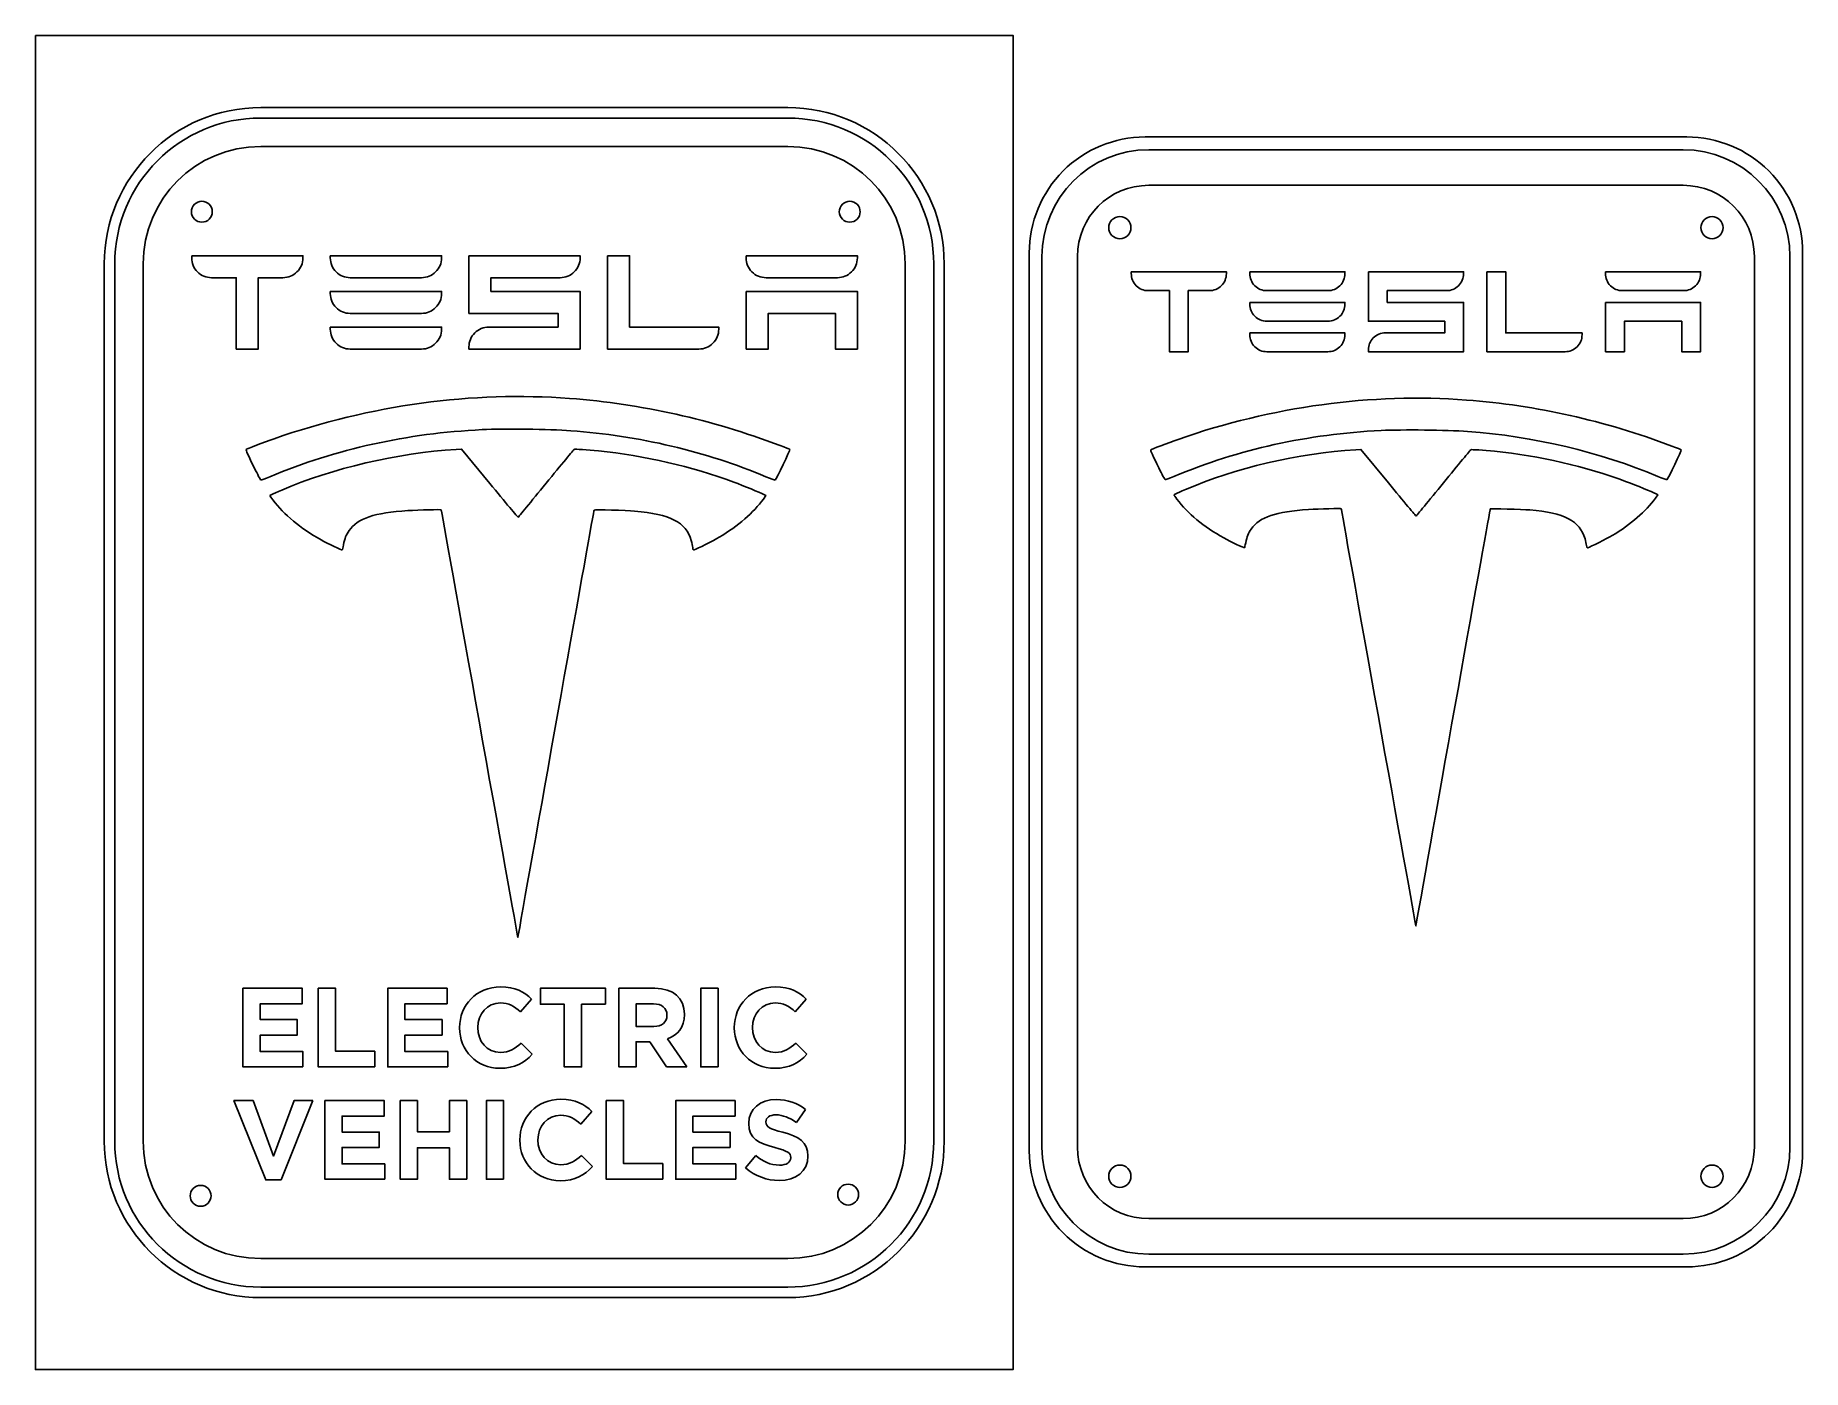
# Model space of a CAD drawing. Extents: x 0 to 397, y 0 to 300.
import ezdxf

# ---------------------------------------------------------------- set-up
doc = ezdxf.new("R2010")
doc.units = 0
doc.layers.add('Ebene_1', color=7, linetype='CONTINUOUS')

msp = doc.modelspace()

# ---------------------------------------------------------------- linework, layer by layer
at = {"layer": 'Ebene_1', "color": 7}
for points in [[(0, 299.59998), (219.60001, 299.59998), (219.60001, 0), (0, 0)], [(50.619601, 274.639111)], [(249.22652, 276.776934)], [(250.07795, 265.925502)], [(39.745851, 260)], [(185.2578, 260)], [(159.64925, 242.115337), (159.64925, 229.160903), (160.116735, 229.160903), (164.590702, 229.160903), (164.590702, 237.173879), (179.681691, 237.173879), (179.681691, 229.160903), (184.623151, 229.160903), (184.623151, 242.115337)], [(352.657102, 239.64765), (352.657102, 228.566628), (353.056981, 228.566628), (356.883943, 228.566628), (356.883943, 235.420804), (369.792541, 235.420804), (369.792541, 228.566628), (374.01939, 228.566628), (374.01939, 239.64765)], [(164.09192, 200.489195)], [(364.42768, 200.554162)], [(60.082678, 67.96613), (60.082678, 71.42292), (50.49448, 71.42292), (50.49448, 75.13204), (58.821073, 75.13204), (58.821073, 78.58884), (50.49448, 78.58884), (50.49448, 82.1718), (59.956517, 82.1718), (59.956517, 85.6286), (46.633968, 85.6286), (46.633968, 67.96613)], [(76.22925, 67.96613), (76.22925, 71.49862), (67.423248, 71.49862), (67.423248, 85.6286), (63.537504, 85.6286), (63.537504, 67.96613)], [(92.608431, 67.96613), (92.608431, 71.42292), (83.020233, 71.42292), (83.020233, 75.13204), (91.346826, 75.13204), (91.346826, 78.58884), (83.020233, 78.58884), (83.020233, 82.1718), (92.48227, 82.1718), (92.48227, 85.6286), (79.159721, 85.6286), (79.159721, 67.96613)], [(128.06466, 82.04564), (128.06466, 85.6286), (113.43004, 85.6286), (113.43004, 82.04564), (118.80448, 82.04564), (118.80448, 67.96613), (122.69022, 67.96613), (122.69022, 82.04564)], [(153.34959, 67.96613), (153.34959, 85.6286), (149.46384, 85.6286), (149.46384, 67.96613)], [(111.581, 70.81735)], [(173.28136, 70.81735)], [(62.315521, 60.3965), (58.126993, 60.3965), (53.509518, 47.95707), (48.892044, 60.3965), (44.602587, 60.3965), (51.743271, 42.60787), (55.174837, 42.60787)], [(78.489297, 42.73403), (78.489297, 46.19082), (68.901099, 46.19082), (68.901099, 49.89994), (77.227692, 49.89994), (77.227692, 53.35674), (68.901099, 53.35674), (68.901099, 56.9397), (78.363136, 56.9397), (78.363136, 60.3965), (65.040587, 60.3965), (65.040587, 42.73403)], [(96.881526, 42.73403), (96.881526, 60.3965), (92.995783, 60.3965), (92.995783, 53.4072), (85.829867, 53.4072), (85.829867, 60.3965), (81.944123, 60.3965), (81.944123, 42.73403), (85.829867, 42.73403), (85.829867, 49.82425), (92.995783, 49.82425), (92.995783, 42.73403)], [(105.17697, 42.73403), (105.17697, 60.3965), (101.29123, 60.3965), (101.29123, 42.73403)], [(140.91115, 42.73403), (140.91115, 46.26652), (132.10515, 46.26652), (132.10515, 60.3965), (128.2194, 60.3965), (128.2194, 42.73403)], [(157.29033, 42.73403), (157.29033, 46.19082), (147.70213, 46.19082), (147.70213, 49.89994), (156.02872, 49.89994), (156.02872, 53.35674), (147.70213, 53.35674), (147.70213, 56.9397), (157.16417, 56.9397), (157.16417, 60.3965), (143.84162, 60.3965), (143.84162, 42.73403)], [(173.51259, 47.95707)], [(125.10876, 45.58525)], [(39.472026, 39.0303)], [(184.90294, 39.30412)]]:
    msp.add_lwpolyline(points, close=True, dxfattribs=at)
for points in [[(168.98023, 283.388204), (50.61977, 283.388204)], [(168.9804, 281.041683), (50.619601, 281.041683)], [(50.619601, 274.639111), (168.9804, 274.639111)], [(249.22652, 276.776934), (370.92939, 276.776934)], [(370.07795, 273.925502), (250.07795, 273.925502)], [(250.07795, 265.925502), (370.07795, 265.925502)], [(35.119411, 250.128313), (35.119411, 249.660828)], [(60.093396, 249.660828), (60.093396, 250.128313), (35.119411, 250.128313)], [(66.250962, 250.128313), (66.250962, 249.660828)], [(91.224947, 249.66074), (91.224947, 250.128225), (66.250962, 250.128313)], [(97.384335, 250.128313), (97.384335, 237.173879), (117.416776, 237.173879), (117.416776, 234.10236), (101.858302, 234.10236)], [(122.358227, 249.660828), (122.358227, 250.128313), (97.384335, 250.128313)], [(128.515877, 250.128313), (128.515877, 229.160903), (128.983361, 229.160903), (149.015801, 229.160903)], [(153.489778, 233.634875), (153.489778, 234.10236), (133.457337, 234.10236), (133.457337, 250.128313), (128.515877, 250.128313)], [(159.64925, 250.128313), (159.64925, 249.660828)], [(184.623292, 249.66074), (184.623292, 250.128225), (159.64925, 250.128313)], [(223.22652, 49.074064), (223.22652, 250.776934)], [(396.92939, 250.776934), (396.92939, 49.074064)], [(15.475775, 248.288217), (15.475775, 51.28787)], [(17.822864, 248.289237), (17.822864, 51.28869)], [(24.234091, 51.28869), (24.234091, 248.289237)], [(36.410472, 246.487047), (36.412342, 246.485177), (36.414212, 246.483307)], [(67.542023, 246.487047), (67.543893, 246.485177), (67.545763, 246.483307)], [(160.938489, 246.487047), (160.942228, 246.485177), (160.944098, 246.483307)], [(195.36592, 248.289237), (195.36592, 51.28869)], [(201.77714, 51.28869), (201.77714, 248.289237)], [(204.12423, 51.28787), (204.12423, 248.288217)], [(226.07795, 249.925502), (226.07795, 49.9255)], [(234.07795, 49.9255), (234.07795, 249.925502)], [(246.136206, 246.501826), (246.136206, 246.101947)], [(267.498566, 246.101947), (267.498566, 246.501826), (246.136206, 246.501826)], [(272.765652, 246.501826), (272.765652, 246.101947)], [(294.128012, 246.101872), (294.128012, 246.501751), (272.765652, 246.501826)], [(299.396658, 246.501826), (299.396658, 235.420804), (316.532097, 235.420804), (316.532097, 232.793474), (303.22362, 232.793474)], [(320.758938, 246.101947), (320.758938, 246.501826), (299.396658, 246.501826)], [(326.026096, 246.501826), (326.026096, 228.566628), (326.425975, 228.566628), (343.561414, 228.566628)], [(347.388384, 232.393595), (347.388384, 232.793474), (330.252945, 232.793474), (330.252945, 246.501826), (326.026096, 246.501826)], [(352.657102, 246.501826), (352.657102, 246.101947)], [(374.01951, 246.101872), (374.01951, 246.501751), (352.657102, 246.501826)], [(386.07795, 249.925502), (386.07795, 49.9255)], [(394.07795, 49.9255), (394.07795, 249.925502)], [(39.593471, 245.186768), (45.135725, 245.186768), (45.135725, 229.160903), (45.603209, 229.160903), (50.077176, 229.160903), (50.077176, 245.186856), (55.619429, 245.186856)], [(70.725022, 245.186768), (86.75097, 245.186768)], [(97.384335, 229.628387), (97.384335, 229.160903), (97.85182, 229.160903), (122.358227, 229.160903), (122.358227, 242.115337), (102.325787, 242.115337), (102.325787, 245.186856), (117.88426, 245.186856)], [(164.123358, 245.186768), (180.149315, 245.186768)], [(247.24056, 243.387144), (247.242159, 243.385544), (247.243759, 243.383945)], [(249.963248, 242.274905), (254.704006, 242.274905), (254.704006, 228.566628), (255.103885, 228.566628), (258.930847, 228.566628), (258.930847, 242.27498), (263.671604, 242.27498)], [(273.870006, 243.387144), (273.871606, 243.385544), (273.873205, 243.383945)], [(276.592694, 242.274905), (290.301042, 242.274905)], [(299.396658, 228.966507), (299.396658, 228.566628), (299.796537, 228.566628), (320.758938, 228.566628), (320.758938, 239.64765), (303.623499, 239.64765), (303.623499, 242.27498), (316.931976, 242.27498)], [(353.759896, 243.387144), (353.763095, 243.385544), (353.764695, 243.383945)], [(356.484184, 242.274905), (370.19254, 242.274905)], [(66.250962, 242.115337), (66.250962, 241.647852)], [(91.224947, 241.647815), (91.224947, 242.115299), (66.250962, 242.115337)], [(67.542023, 238.474071), (67.543893, 238.472201), (67.545763, 238.468555)], [(272.765652, 239.64765), (272.765652, 239.247771)], [(294.128012, 239.247739), (294.128012, 239.647618), (272.765652, 239.64765)], [(70.725022, 237.173841), (86.75097, 237.173841)], [(273.870006, 236.532968), (273.871606, 236.531369), (273.873205, 236.52825)], [(276.592694, 235.420772), (290.301042, 235.420772)], [(66.250962, 234.10236), (66.250962, 233.634875)], [(91.224947, 233.634837), (91.224947, 234.102321), (66.250962, 234.10236)], [(67.542023, 230.461094), (67.543893, 230.459224), (67.545763, 230.455578)], [(272.765652, 232.793474), (272.765652, 232.393595)], [(294.128012, 232.393562), (294.128012, 232.793441), (272.765652, 232.793474)], [(70.725022, 229.160864), (86.75097, 229.160864)], [(273.870006, 229.678792), (273.871606, 229.677192), (273.873205, 229.674073)], [(276.592694, 228.566596), (290.301042, 228.566596)], [(94.540342, 206.636915), (95.71819, 206.709385), (102.04059, 199.00534)], [(296.56861, 206.55226), (297.71783, 206.62299), (303.88634, 199.10643)], [(163.65153, 196.47778), (164.09132, 196.2534), (163.524, 195.47342)], [(363.99798, 196.64035), (364.42709, 196.42143), (363.87358, 195.66041)], [(310.15934, 100.10944), (310.07264, 99.61691), (310, 100)], [(108.47002, 97.53932), (108.38112, 97.03453), (108.30671, 97.42719)], [(139.12735, 85.62864), (131.05308, 85.62864), (131.05308, 67.96617), (134.93882, 67.96617), (134.93882, 73.61816), (137.99191, 73.61816), (141.77672, 67.96617), (146.3185, 67.96613)], [(108.98209, 80.35513), (111.45484, 83.20635)], [(138.87503, 77.04968), (134.93882, 77.04968), (134.93882, 82.12133), (138.79934, 82.12133)], [(141.85242, 79.59812), (141.85242, 79.54766)], [(145.78863, 79.74952), (145.78863, 79.80002)], [(170.68246, 80.35513), (173.1552, 83.20635)], [(95.281064, 76.7974), (95.281064, 76.7469)], [(99.343432, 76.79736), (99.343432, 76.84786)], [(156.98143, 76.7974), (156.98143, 76.7469)], [(161.0438, 76.79736), (161.0438, 76.84786)], [(111.581, 70.81735), (109.10825, 73.31533)], [(146.3185, 67.96613), (142.00381, 74.27415)], [(173.28136, 70.81735), (170.80862, 73.31533)], [(122.50985, 55.12303), (124.9826, 57.97425)], [(164.10102, 55.62767), (164.10102, 55.67817)], [(170.96415, 55.47632), (172.98272, 58.40324)], [(112.87119, 51.56526), (112.87119, 51.61576)], [(160.24051, 55.32492), (160.24051, 55.27442)], [(108.80882, 51.5653), (108.80882, 51.5148)], [(125.10876, 45.58525), (122.63601, 48.08323)], [(161.83013, 48.058), (159.53401, 45.3077)], [(173.51259, 47.95707), (173.51259, 48.00757)], [(169.65208, 47.62909), (169.65208, 47.57859)], [(370.07795, 33.9255), (250.07795, 33.9255)], [(168.9804, 24.93882), (50.619601, 24.93882)], [(250.07795, 25.9255), (370.07795, 25.9255)], [(370.92939, 23.074064), (249.22652, 23.074064)], [(50.619601, 18.53624), (168.9804, 18.53624)], [(50.61977, 16.18972), (168.98023, 16.18972)]]:
    msp.add_lwpolyline(points, dxfattribs=at)
for points in [[(50.61977, 283.388204), (31.239646, 283.388204), (15.475775, 267.647292), (15.475775, 248.288217)], [(204.12423, 248.288217), (204.12423, 267.647292), (188.36035, 283.388204), (168.98023, 283.388204)], [(50.619601, 281.041683), (32.506107, 281.041683), (17.822864, 266.378257), (17.822864, 248.289237)], [(201.77714, 248.289237), (201.77714, 266.378257), (187.09389, 281.041683), (168.9804, 281.041683)], [(24.234091, 248.289237), (24.234091, 262.941979), (35.947042, 274.639111), (50.619601, 274.639111)], [(168.9804, 274.639111), (183.65296, 274.639111), (195.36592, 262.941979), (195.36592, 248.289237)], [(250.07795, 273.925502), (236.85114, 273.925502), (226.07795, 263.152313), (226.07795, 249.925502)], [(230.841744, 269.16171), (235.71769, 274.037656), (242.330891, 276.776934), (249.22652, 276.776934)], [(394.07795, 249.925502), (394.07795, 263.152313), (383.30476, 273.925502), (370.07795, 273.925502)], [(370.92939, 276.776934), (377.825019, 276.776934), (384.43822, 274.037656), (389.314166, 269.16171)], [(223.22652, 250.776934), (223.22652, 257.672563), (225.965798, 264.285764), (230.841744, 269.16171)], [(389.314166, 269.16171), (394.190112, 264.285764), (396.92939, 257.672563), (396.92939, 250.776934)], [(35.73932, 261.659566), (36.179467, 262.099709), (36.776435, 262.346975), (37.398894, 262.346967)], [(37.398894, 262.346967), (38.695084, 262.346962), (39.745851, 261.29619), (39.745851, 260)], [(181.251252, 261.659557), (181.691394, 262.099699), (182.288355, 262.346968), (182.91081, 262.346967)], [(182.91081, 262.346967), (183.533268, 262.346973), (184.130235, 262.099707), (184.570381, 261.659565)], [(234.07795, 249.925502), (234.07795, 258.858691), (241.14476, 265.925502), (250.07795, 265.925502)], [(370.07795, 265.925502), (379.01114, 265.925502), (386.07795, 258.858691), (386.07795, 249.925502)], [(35.051899, 260), (35.051899, 260.622459), (35.299172, 261.219424), (35.73932, 261.659566)], [(35.739323, 258.34044), (35.299176, 258.780581), (35.051902, 259.377543), (35.051899, 260)], [(37.398894, 257.653043), (36.776437, 257.653035), (36.179471, 257.9003), (35.739323, 258.34044)], [(39.745851, 260), (39.745846, 258.703814), (38.69508, 257.653048), (37.398894, 257.653043)], [(180.56384, 260), (180.56384, 260.622455), (180.811109, 261.219416), (181.251252, 261.659557)], [(182.91081, 257.653043), (181.614619, 257.653041), (180.563845, 258.703809), (180.56384, 260)], [(184.570378, 258.340442), (184.130231, 257.900302), (183.533267, 257.653037), (182.91081, 257.653043)], [(185.2578, 260), (185.257797, 259.377543), (185.010524, 258.780582), (184.570378, 258.340442)], [(184.570381, 261.659565), (185.010528, 261.219422), (185.2578, 260.622458), (185.2578, 260)], [(241.077996, 256.4255), (241.077996, 257.088541), (241.341388, 257.724426), (241.810229, 258.193267)], [(241.810229, 258.193267), (242.27907, 258.662108), (242.914955, 258.9255), (243.577996, 258.9255)], [(243.577996, 258.9255), (244.241037, 258.9255), (244.876922, 258.662108), (245.345763, 258.193267)], [(245.345763, 258.193267), (245.814604, 257.724426), (246.077996, 257.088541), (246.077996, 256.4255)], [(374.078, 256.4255), (374.078, 257.088541), (374.341392, 257.724426), (374.810233, 258.193267)], [(374.810233, 258.193267), (375.279074, 258.662108), (375.914959, 258.9255), (376.578, 258.9255)], [(376.578, 258.9255), (377.241041, 258.9255), (377.876926, 258.662108), (378.345767, 258.193267)], [(378.345767, 258.193267), (378.814608, 257.724426), (379.078, 257.088541), (379.078, 256.4255)], [(241.810229, 254.657733), (241.341388, 255.126574), (241.077996, 255.762459), (241.077996, 256.4255)], [(243.577996, 253.9255), (242.914955, 253.9255), (242.27907, 254.188892), (241.810229, 254.657733)], [(245.345763, 254.657733), (244.876922, 254.188892), (244.241037, 253.9255), (243.577996, 253.9255)], [(246.077996, 256.4255), (246.077996, 255.762459), (245.814604, 255.126574), (245.345763, 254.657733)], [(374.810233, 254.657733), (374.341392, 255.126574), (374.078, 255.762459), (374.078, 256.4255)], [(376.578, 253.9255), (375.914959, 253.9255), (375.279074, 254.188892), (374.810233, 254.657733)], [(378.345767, 254.657733), (377.876926, 254.188892), (377.241041, 253.9255), (376.578, 253.9255)], [(379.078, 256.4255), (379.078, 255.762459), (378.814608, 255.126574), (378.345767, 254.657733)], [(35.119411, 249.660828), (35.119411, 248.446071), (35.562596, 247.357839), (36.410472, 246.487047)], [(36.414212, 246.483307), (37.266717, 245.630806), (38.359864, 245.186768), (39.593471, 245.186768)], [(55.619429, 245.186856), (56.815413, 245.186856), (57.892844, 245.63147), (58.762169, 246.477916)], [(58.762169, 246.477916), (59.63657, 247.329309), (60.093396, 248.424332), (60.093396, 249.660828)], [(66.250962, 249.660828), (66.250962, 248.446071), (66.694146, 247.357839), (67.542023, 246.487047)], [(67.545763, 246.483307), (68.398258, 245.630806), (69.491405, 245.186768), (70.725022, 245.186768)], [(86.75097, 245.186768), (87.946955, 245.186768), (89.026217, 245.631382), (89.895533, 246.477828)], [(89.895533, 246.477828), (90.769944, 247.329221), (91.224947, 248.424244), (91.224947, 249.66074)], [(117.88426, 245.186856), (119.080244, 245.186856), (120.157675, 245.63147), (121.026999, 246.477916)], [(121.026999, 246.477916), (121.901401, 247.32931), (122.358227, 248.424333), (122.358227, 249.660828)], [(159.64925, 249.660828), (159.64925, 248.446071), (160.090612, 247.357839), (160.938489, 246.487047)], [(160.944098, 246.483307), (161.796603, 245.630807), (162.88975, 245.186768), (164.123358, 245.186768)], [(180.149315, 245.186768), (181.3453, 245.186768), (182.42273, 245.631382), (183.292055, 246.477828)], [(183.292055, 246.477828), (184.166456, 247.329222), (184.623292, 248.424245), (184.623292, 249.66074)], [(246.136206, 246.101947), (246.136206, 245.062862), (246.515299, 244.132006), (247.24056, 243.387144)], [(266.359855, 243.379333), (267.107804, 244.107602), (267.498566, 245.044267), (267.498566, 246.101947)], [(272.765652, 246.101947), (272.765652, 245.062862), (273.144746, 244.132006), (273.870006, 243.387144)], [(292.990852, 243.379258), (293.73881, 244.107527), (294.128012, 245.044192), (294.128012, 246.101872)], [(319.620226, 243.379333), (320.368176, 244.107603), (320.758938, 245.044268), (320.758938, 246.101947)], [(352.657102, 246.101947), (352.657102, 245.062862), (353.034636, 244.132006), (353.759896, 243.387144)], [(372.88079, 243.379258), (373.62874, 244.107527), (374.01951, 245.044193), (374.01951, 246.101872)], [(247.243759, 243.383945), (247.972978, 242.654729), (248.908039, 242.274905), (249.963248, 242.274905)], [(263.671604, 242.27498), (264.69463, 242.27498), (265.616248, 242.655296), (266.359855, 243.379333)], [(273.873205, 243.383945), (274.602416, 242.654729), (275.537478, 242.274905), (276.592694, 242.274905)], [(290.301042, 242.274905), (291.324069, 242.274905), (292.247253, 242.655221), (292.990852, 243.379258)], [(316.931976, 242.27498), (317.955002, 242.27498), (318.876619, 242.655296), (319.620226, 243.379333)], [(353.764695, 243.383945), (354.493914, 242.654729), (355.428975, 242.274905), (356.484184, 242.274905)], [(370.19254, 242.274905), (371.215566, 242.274905), (372.137183, 242.655221), (372.88079, 243.379258)], [(66.250962, 241.647852), (66.250962, 240.433094), (66.694146, 239.344863), (67.542023, 238.474071)], [(67.545763, 238.468555), (68.398258, 237.616055), (69.491405, 237.173841), (70.725022, 237.173841)], [(86.75097, 237.173841), (87.946955, 237.173841), (89.026217, 237.618456), (89.895533, 238.464903)], [(89.895533, 238.464903), (90.769944, 239.316296), (91.224947, 240.411318), (91.224947, 241.647815)], [(272.765652, 239.247771), (272.765652, 238.208686), (273.144746, 237.27783), (273.870006, 236.532968)], [(292.990852, 236.525126), (293.73881, 237.253394), (294.128012, 238.19006), (294.128012, 239.247739)], [(273.873205, 236.52825), (274.602416, 235.799034), (275.537478, 235.420772), (276.592694, 235.420772)], [(290.301042, 235.420772), (291.324069, 235.420772), (292.247253, 235.801088), (292.990852, 236.525126)], [(66.250962, 233.634875), (66.250962, 232.420118), (66.694146, 231.331886), (67.542023, 230.461094)], [(67.545763, 230.455578), (68.398258, 229.603077), (69.491405, 229.160864), (70.725022, 229.160864)], [(86.75097, 229.160864), (87.946955, 229.160864), (89.026217, 229.605479), (89.895533, 230.451925)], [(89.895533, 230.451925), (90.769944, 231.303318), (91.224947, 232.39834), (91.224947, 233.634837)], [(98.679043, 232.776604), (97.828034, 231.925591), (97.384335, 230.843145), (97.384335, 229.628387)], [(101.858302, 234.10236), (100.640608, 234.10236), (99.548845, 233.646405), (98.679043, 232.776604)], [(149.015801, 229.160903), (150.211786, 229.160903), (151.291048, 229.605517), (152.160364, 230.451963)], [(152.160364, 230.451963), (153.034766, 231.303357), (153.489778, 232.39838), (153.489778, 233.634875)], [(272.765652, 232.393595), (272.765652, 231.35451), (273.144746, 230.423654), (273.870006, 229.678792)], [(292.990852, 229.670949), (293.73881, 230.399217), (294.128012, 231.335882), (294.128012, 232.393562)], [(300.504131, 231.659443), (299.776191, 230.9315), (299.396658, 230.005592), (299.396658, 228.966507)], [(303.22362, 232.793474), (302.182023, 232.793474), (301.248146, 232.403458), (300.504131, 231.659443)], [(346.251224, 229.670981), (346.999174, 230.399251), (347.388384, 231.335916), (347.388384, 232.393595)], [(273.873205, 229.674073), (274.602416, 228.944857), (275.537478, 228.566596), (276.592694, 228.566596)], [(290.301042, 228.566596), (291.324069, 228.566596), (292.247253, 228.946912), (292.990852, 229.670949)], [(343.561414, 228.566628), (344.584441, 228.566628), (345.507625, 228.946944), (346.251224, 229.670981)], [(53.650775, 209.022278), (75.203092, 216.596813), (98.220442, 219.735684), (120.00518, 218.071074)], [(256.67404, 208.879583), (277.70192, 216.26974), (300.15914, 219.332227), (321.41379, 217.708129)], [(120.00518, 218.071074), (136.29889, 216.826046), (151.65491, 213.389054), (167.28635, 207.488573)], [(321.41379, 217.708129), (337.31098, 216.493398), (352.29333, 213.140058), (367.54435, 207.383206)], [(100.3621, 211.064815), (83.352755, 210.226169), (67.703801, 206.759737), (52.664298, 200.499222)], [(120.28561, 210.837009), (115.40657, 211.190922), (105.27034, 211.306816), (100.3621, 211.064815)], [(164.09192, 200.489195), (150.69386, 206.139771), (135.47203, 209.735437), (120.28561, 210.837009)], [(302.24869, 210.872393), (285.65325, 210.054149), (270.38513, 206.672099), (255.71158, 200.563942)], [(321.68741, 210.650135), (316.92708, 210.99543), (307.03751, 211.108507), (302.24869, 210.872393)], [(364.42768, 200.554162), (351.35564, 206.067222), (336.50426, 209.575375), (321.68741, 210.650135)], [(49.195453, 202.444406), (47.85955, 205.139832), (47.236993, 206.540042), (47.332149, 206.635197)], [(47.332149, 206.635197), (47.429609, 206.732627), (51.351752, 208.214311), (53.650775, 209.022278)], [(55.333475, 197.46484), (66.644089, 202.385441), (81.346183, 205.824874), (94.540342, 206.636915)], [(114.72007, 199.02858), (118.12246, 203.174788), (120.95819, 206.599313), (121.0217, 206.638573)], [(121.0217, 206.638573), (121.15419, 206.720433), (123.98385, 206.538038), (126.45552, 206.288114)], [(169.44678, 206.645402), (169.57457, 206.517633), (166.44904, 199.9929), (166.13235, 199.72627)], [(167.28635, 207.488573), (168.45014, 207.049277), (169.42233, 206.669857), (169.44678, 206.645402)], [(252.32714, 202.461792), (251.02376, 205.091617), (250.41635, 206.457748), (250.5092, 206.550593)], [(250.5092, 206.550593), (250.6042, 206.645553), (254.43098, 208.091272), (256.67404, 208.879583)], [(258.31579, 197.6034), (269.35118, 202.404272), (283.69555, 205.759992), (296.56861, 206.55226)], [(316.25728, 199.12911), (319.57688, 203.174442), (322.34362, 206.515602), (322.40557, 206.553906)], [(322.40557, 206.553906), (322.53485, 206.633796), (325.29563, 206.455736), (327.70716, 206.211973)], [(369.65222, 206.560547), (369.77689, 206.435884), (366.72741, 200.06994), (366.41843, 199.80982)], [(367.54435, 207.383206), (368.67983, 206.954593), (369.62838, 206.584397), (369.65222, 206.560547)], [(50.636988, 199.77), (50.557938, 199.8004), (49.909409, 201.003735), (49.195453, 202.444406)], [(126.45552, 206.288114), (136.87897, 205.234467), (147.34776, 202.822461), (156.85632, 199.28378)], [(253.73363, 199.85247), (253.65673, 199.88207), (253.02377, 201.056182), (252.32714, 202.461792)], [(327.70716, 206.211973), (337.87696, 205.18398), (348.09095, 202.830692), (357.36814, 199.3781)], [(52.664298, 200.499222), (51.628102, 200.067906), (50.715855, 199.73975), (50.636988, 199.77)], [(102.04059, 199.00534), (105.51787, 194.76816), (108.4014, 191.34382), (108.44842, 191.39568)], [(108.44842, 191.39568), (108.49532, 191.44748), (111.31769, 194.88239), (114.72007, 199.02858)], [(156.85632, 199.28378), (159.1004, 198.44866), (162.71009, 196.95804), (163.65153, 196.47778)], [(166.13235, 199.72627), (166.08985, 199.69047), (165.17166, 200.033828), (164.09192, 200.489195)], [(255.71158, 200.563942), (254.70062, 200.14311), (253.81056, 199.82296), (253.73363, 199.85247)], [(303.88634, 199.10643), (307.27901, 194.97232), (310.09239, 191.63128), (310.13825, 191.6819)], [(310.13825, 191.6819), (310.18405, 191.7324), (312.9377, 195.08377), (316.25728, 199.12911)], [(357.36814, 199.3781), (359.5576, 198.56327), (363.07946, 197.10894), (363.99798, 196.64035)], [(366.41843, 199.80982), (366.37703, 199.77492), (365.48112, 200.10987), (364.42768, 200.554162)], [(52.697211, 196.24757), (52.697211, 196.29627), (52.886537, 196.41418), (53.117882, 196.50991)], [(53.361994, 195.27714), (52.996346, 195.76234), (52.697211, 196.19902), (52.697211, 196.24757)], [(53.117882, 196.50991), (53.349283, 196.60581), (54.346256, 197.03538), (55.333475, 197.46484)], [(64.168556, 186.3295), (59.50886, 188.94555), (55.850586, 191.97448), (53.361994, 195.27714)], [(163.524, 195.47342), (161.31927, 192.44217), (157.86291, 189.46333), (153.58252, 186.9054)], [(255.74372, 196.41572), (255.74372, 196.46312), (255.92842, 196.57828), (256.15415, 196.6717)], [(256.39229, 195.46889), (256.03557, 195.94229), (255.74372, 196.36837), (255.74372, 196.41572)], [(256.15415, 196.6717), (256.37988, 196.7651), (257.35264, 197.18438), (258.31579, 197.6034)], [(266.93591, 186.73895), (262.38958, 189.29134), (258.82035, 192.2466), (256.39229, 195.46889)], [(363.87358, 195.66041), (361.72248, 192.70292), (358.35022, 189.79654), (354.17402, 187.30084)], [(83.658912, 192.88307), (76.17682, 192.43688), (72.328574, 191.12666), (70.468603, 188.3921)], [(91.174914, 193.0731), (91.174914, 193.1596), (86.173068, 193.0331), (83.658912, 192.88307)], [(108.30671, 97.42719), (108.10991, 98.46514), (91.174914, 193.0123), (91.174914, 193.0731)], [(125.49098, 193.02193), (125.44428, 192.97063), (111.42809, 114.34393), (108.47002, 97.53932)], [(134.58857, 192.78372), (132.84278, 192.93186), (125.58222, 193.122), (125.49098, 193.02193)], [(147.30113, 186.15849), (146.11399, 190.27527), (142.60634, 192.10334), (134.58857, 192.78372)], [(285.95196, 193.13309), (278.65196, 192.69775), (274.89736, 191.41939), (273.08267, 188.75136)], [(293.28511, 193.31852), (293.28511, 193.40272), (288.40496, 193.27942), (285.95196, 193.13309)], [(310, 100), (309.80798, 101.01271), (293.28511, 193.25919), (293.28511, 193.31852)], [(326.7661, 193.26859), (326.7206, 193.21869), (313.04541, 116.50512), (310.15934, 100.10944)], [(335.6423, 193.03616), (333.939, 193.1807), (326.8551, 193.3662), (326.7661, 193.26859)], [(348.04548, 186.57211), (346.88721, 190.58875), (343.46493, 192.37232), (335.6423, 193.03616)], [(70.468603, 188.3921), (69.782885, 187.38388), (69.496564, 186.66502), (69.197279, 185.20004)], [(153.58252, 186.9054), (152.40534, 186.20191), (148.50847, 184.24602), (147.97714, 184.09199)], [(271.57849, 184.53298), (271.48959, 184.44408), (268.4559, 185.8856), (266.93591, 186.73895)], [(273.08267, 188.75136), (272.4136, 187.76768), (272.13429, 187.06628), (271.84227, 185.63697)], [(348.39125, 185.06616), (348.34815, 185.38437), (348.19257, 186.06205), (348.04548, 186.57211)], [(354.17402, 187.30084), (353.02548, 186.61447), (349.22343, 184.70617), (348.70503, 184.55586)], [(68.926937, 184.06853), (68.835967, 183.97753), (65.726472, 185.45486), (64.168556, 186.3295)], [(69.197279, 185.20004), (69.075772, 184.60482), (68.954039, 184.09563), (68.926937, 184.06853)], [(147.65553, 184.61499), (147.61143, 184.94112), (147.45191, 185.63572), (147.30113, 186.15849)], [(147.97714, 184.09199), (147.7579, 184.02839), (147.72848, 184.07609), (147.65553, 184.61499)], [(271.84227, 185.63697), (271.72364, 185.05621), (271.60493, 184.55942), (271.57849, 184.53298)], [(348.70503, 184.55586), (348.4911, 184.49376), (348.46242, 184.54036), (348.39125, 185.06616)], [(104.49078, 85.93142), (99.065879, 85.93142), (95.281064, 81.81859), (95.281064, 76.7974)], [(111.45484, 83.20635), (109.81475, 84.82121), (107.82142, 85.93142), (104.49078, 85.93142)], [(145.78863, 79.80002), (145.78863, 83.43344), (143.29065, 85.62864), (139.12735, 85.62864)], [(166.19114, 85.93142), (160.76624, 85.93142), (156.98143, 81.81859), (156.98143, 76.7974)], [(173.1552, 83.20635), (171.51512, 84.82121), (169.52178, 85.93142), (166.19114, 85.93142)], [(99.343432, 76.84786), (99.343432, 79.87572), (101.48816, 82.34846), (104.46555, 82.34846)], [(104.46555, 82.34846), (106.2318, 82.34846), (107.61956, 81.5915), (108.98209, 80.35513)], [(138.79934, 82.12133), (140.69174, 82.12133), (141.85242, 81.26344), (141.85242, 79.59812)], [(141.85242, 79.54766), (141.85242, 78.05897), (140.76744, 77.04968), (138.87503, 77.04968)], [(142.00381, 74.27415), (144.24947, 75.10681), (145.78863, 76.89829), (145.78863, 79.74952)], [(161.0438, 76.84786), (161.0438, 79.87572), (163.18852, 82.34846), (166.16591, 82.34846)], [(166.16591, 82.34846), (167.93216, 82.34846), (169.31992, 81.5915), (170.68246, 80.35513)], [(95.281064, 76.7469), (95.281064, 71.67524), (99.141575, 67.66334), (104.33939, 67.66334)], [(104.46555, 71.2463), (101.4377, 71.2463), (99.343432, 73.76951), (99.343432, 76.79736)], [(156.98143, 76.7469), (156.98143, 71.67524), (160.84194, 67.66334), (166.03975, 67.66334)], [(166.16591, 71.2463), (163.13806, 71.2463), (161.0438, 73.76951), (161.0438, 76.79736)], [(109.10825, 73.31533), (107.72049, 72.05373), (106.48412, 71.2463), (104.46555, 71.2463)], [(170.80862, 73.31533), (169.42085, 72.05373), (168.18448, 71.2463), (166.16591, 71.2463)], [(104.33939, 67.66334), (107.74572, 67.66334), (109.76429, 68.87448), (111.581, 70.81735)], [(166.03975, 67.66334), (169.44608, 67.66334), (171.46465, 68.87448), (173.28136, 70.81735)], [(118.01854, 60.69932), (112.59364, 60.69932), (108.80882, 56.58649), (108.80882, 51.5653)], [(124.9826, 57.97425), (123.34251, 59.58911), (121.34917, 60.69932), (118.01854, 60.69932)], [(166.42237, 60.6489), (162.81418, 60.6489), (160.24051, 58.5294), (160.24051, 55.32492)], [(172.98272, 58.40324), (171.19124, 59.84147), (168.99605, 60.6489), (166.42237, 60.6489)], [(112.87119, 51.61576), (112.87119, 54.64362), (115.01592, 57.11636), (117.99331, 57.11636)], [(117.99331, 57.11636), (119.75955, 57.11636), (121.14732, 56.3594), (122.50985, 55.12303)], [(164.10102, 55.67817), (164.10102, 56.53606), (164.88322, 57.21733), (166.37191, 57.21733)], [(167.91107, 53.30632), (164.85798, 54.08851), (164.10102, 54.46699), (164.10102, 55.62767)], [(166.37191, 57.21733), (167.8606, 57.21733), (169.39976, 56.5613), (170.96415, 55.47632)], [(160.24051, 55.27442), (160.24051, 51.76716), (162.53663, 50.78311), (166.09436, 49.87475)], [(173.51259, 48.00757), (173.51259, 51.08589), (171.49403, 52.37273), (167.91107, 53.30632)], [(15.475775, 51.28787), (15.475775, 31.92878), (31.239646, 16.18972), (50.61977, 16.18972)], [(17.822864, 51.28869), (17.822864, 33.19965), (32.506107, 18.53624), (50.619601, 18.53624)], [(50.619601, 24.93882), (35.947042, 24.93882), (24.234091, 36.63594), (24.234091, 51.28869)], [(108.80882, 51.5148), (108.80882, 46.44314), (112.66933, 42.43124), (117.86714, 42.43124)], [(117.99331, 46.0142), (114.96545, 46.0142), (112.87119, 48.53741), (112.87119, 51.56526)], [(122.63601, 48.08323), (121.24825, 46.82163), (120.01187, 46.0142), (117.99331, 46.0142)], [(167.10364, 45.91327), (165.08507, 45.91327), (163.41976, 46.74593), (161.83013, 48.058)], [(166.09436, 49.87475), (169.04651, 49.11779), (169.65208, 48.61315), (169.65208, 47.62909)], [(167.02795, 42.4817), (170.83799, 42.4817), (173.51259, 44.44981), (173.51259, 47.95707)], [(168.98023, 16.18972), (188.36035, 16.18972), (204.12423, 31.92878), (204.12423, 51.28787)], [(168.9804, 18.53624), (187.09389, 18.53624), (201.77714, 33.19965), (201.77714, 51.28869)], [(195.36592, 51.28869), (195.36592, 36.63594), (183.65296, 24.93882), (168.9804, 24.93882)], [(230.841744, 30.689288), (225.965798, 35.565234), (223.22652, 42.178435), (223.22652, 49.074064)], [(226.07795, 49.9255), (226.07795, 36.69869), (236.85114, 25.9255), (250.07795, 25.9255)], [(250.07795, 33.9255), (241.14476, 33.9255), (234.07795, 40.99231), (234.07795, 49.9255)], [(370.07795, 25.9255), (383.30476, 25.9255), (394.07795, 36.69869), (394.07795, 49.9255)], [(386.07795, 49.9255), (386.07795, 40.99231), (379.01114, 33.9255), (370.07795, 33.9255)], [(396.92939, 49.074064), (396.92939, 42.178435), (394.190112, 35.565234), (389.314166, 30.689288)], [(117.86714, 42.43124), (121.27348, 42.43124), (123.29205, 43.64238), (125.10876, 45.58525)], [(159.53401, 45.3077), (161.65351, 43.41529), (164.35334, 42.4817), (167.02795, 42.4817)], [(169.65208, 47.57859), (169.65208, 46.54407), (168.69326, 45.91327), (167.10364, 45.91327)], [(241.077996, 43.4255), (241.077996, 44.088541), (241.341388, 44.724426), (241.810229, 45.193267)], [(241.810229, 45.193267), (242.27907, 45.662108), (242.914955, 45.9255), (243.577996, 45.9255)], [(243.577996, 45.9255), (244.241037, 45.9255), (244.876922, 45.662108), (245.345763, 45.193267)], [(245.345763, 45.193267), (245.814604, 44.724426), (246.077996, 44.088541), (246.077996, 43.4255)], [(374.078, 43.4255), (374.078, 44.088541), (374.341392, 44.724426), (374.810233, 45.193267)], [(374.810233, 45.193267), (375.279074, 45.662108), (375.914959, 45.9255), (376.578, 45.9255)], [(376.578, 45.9255), (377.241041, 45.9255), (377.876926, 45.662108), (378.345767, 45.193267)], [(378.345767, 45.193267), (378.814608, 44.724426), (379.078, 44.088541), (379.078, 43.4255)], [(34.778102, 39.0303), (34.778104, 39.652758), (35.025377, 40.249721), (35.465525, 40.689862)], [(35.465525, 40.689862), (35.905673, 41.130003), (36.502639, 41.377268), (37.125097, 41.37726)], [(37.125097, 41.37726), (38.421274, 41.377239), (39.472022, 40.326477), (39.472026, 39.0303)], [(180.209, 39.30412), (180.209004, 40.600309), (181.259771, 41.651076), (182.55596, 41.65108)], [(182.55596, 41.65108), (183.178415, 41.651084), (183.775378, 41.403817), (184.215522, 40.963676)], [(184.215522, 40.963676), (184.655667, 40.523536), (184.902938, 39.926575), (184.90294, 39.30412)], [(241.810229, 41.657733), (241.341388, 42.126574), (241.077996, 42.762459), (241.077996, 43.4255)], [(243.577996, 40.9255), (242.914955, 40.9255), (242.27907, 41.188892), (241.810229, 41.657733)], [(245.345763, 41.657733), (244.876922, 41.188892), (244.241037, 40.9255), (243.577996, 40.9255)], [(246.077996, 43.4255), (246.077996, 42.762459), (245.814604, 42.126574), (245.345763, 41.657733)], [(374.810233, 41.657733), (374.341392, 42.126574), (374.078, 42.762459), (374.078, 43.4255)], [(376.578, 40.9255), (375.914959, 40.9255), (375.279074, 41.188892), (374.810233, 41.657733)], [(378.345767, 41.657733), (377.876926, 41.188892), (377.241041, 40.9255), (376.578, 40.9255)], [(379.078, 43.4255), (379.078, 42.762459), (378.814608, 42.126574), (378.345767, 41.657733)], [(35.465525, 37.370738), (35.025377, 37.810879), (34.778104, 38.407842), (34.778102, 39.0303)], [(37.125097, 36.68334), (36.502639, 36.683332), (35.905673, 36.930597), (35.465525, 37.370738)], [(39.472026, 39.0303), (39.472022, 37.734123), (38.421274, 36.683361), (37.125097, 36.68334)], [(180.896404, 37.644558), (180.456263, 38.084702), (180.208996, 38.681665), (180.209, 39.30412)], [(182.55596, 36.95714), (181.933505, 36.957142), (181.336544, 37.204413), (180.896404, 37.644558)], [(184.215529, 37.644551), (183.775384, 37.204406), (183.178419, 36.957136), (182.55596, 36.95714)], [(184.90294, 39.30412), (184.902944, 38.681661), (184.655674, 38.084696), (184.215529, 37.644551)], [(249.22652, 23.074064), (242.330891, 23.074064), (235.71769, 25.813342), (230.841744, 30.689288)], [(389.314166, 30.689288), (384.43822, 25.813342), (377.825019, 23.074064), (370.92939, 23.074064)]]:
    msp.add_open_spline(points, degree=3, dxfattribs=at)

doc.saveas('drawing.dxf')
